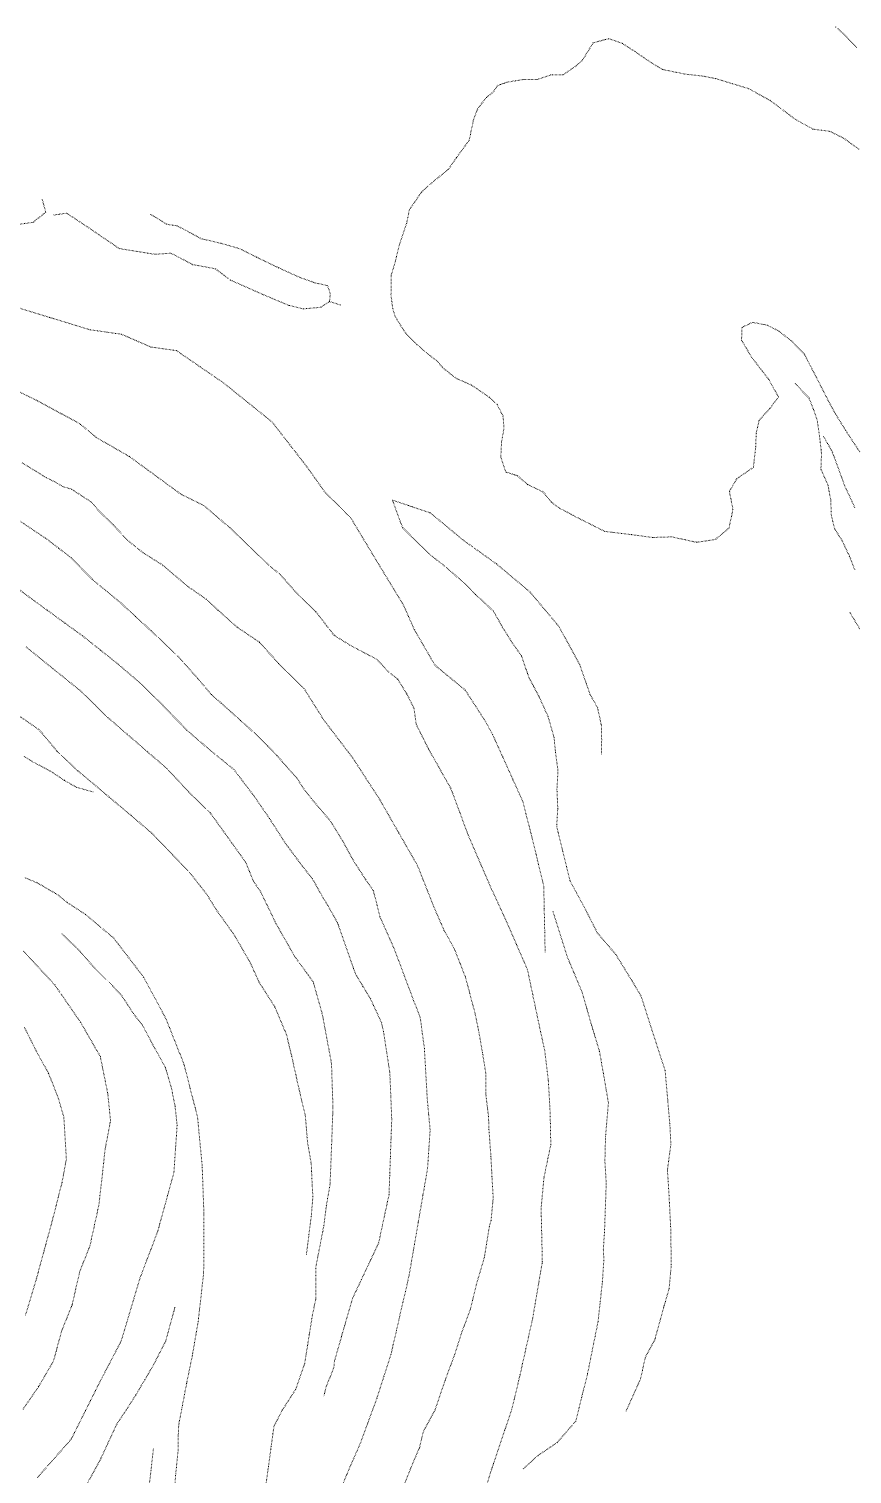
# Model space of a CAD drawing. Extents: x 682410 to 689460, y 7661803 to 7669124.
# Drawn here: x 687376.5 to 687582.7, y 7666769.3 to 7667131.1 of the extents above; entities that cross this region are included whole.
import ezdxf

# ---------------------------------------------------------------- set-up
doc = ezdxf.new("R2010")
doc.units = 0
doc.header["$MEASUREMENT"] = 0
doc.linetypes.add('DOT', pattern=[0.25, 0, -0.25])
doc.layers.add('02 TOE_Line', color=1, linetype='DOT', lineweight=20)

msp = doc.modelspace()

# ---------------------------------------------------------------- linework, layer by layer
at = {"layer": '02 TOE_Line'}
for points in [[(687578.55, 7667131.67, 4171.24), (687580.6, 7667129.84, 4171.29), (687583.97, 7667126.31, 4171.04)], [(687584.58, 7667025.23, 4166.75), (687581.03, 7667030.67, 4166.09), (687578.5, 7667034.75, 4165.57), (687576.51, 7667038.44, 4165.16), (687573.48, 7667044.37, 4164.52), (687570.71, 7667049.69, 4163.93), (687567.57, 7667052.94, 4163.46), (687564.31, 7667055.49, 4163.1), (687561.39, 7667056.97, 4162.81), (687557.73, 7667057.67, 4162.48), (687555.11, 7667056.41, 4161.64), (687554.99, 7667053.22, 4161.21), (687557.48, 7667048.96, 4160.93), (687561.79, 7667043.4, 4160.97), (687564.23, 7667038.99, 4160.59), (687562.08, 7667036.13, 4160.71), (687559.36, 7667033.1, 4160.48), (687558.65, 7667029.84, 4160.43), (687558.53, 7667026.53, 4160.58), (687557.96, 7667021.37, 4160.81), (687553.8, 7667018.53, 4160.99), (687551.94, 7667015.34, 4160.47), (687552.83, 7667010.82, 4160.89), (687551.84, 7667006.16, 4161.06), (687548.42, 7667003.31, 4160.9), (687543.74, 7667002.6, 4160.92), (687537.51, 7667003.96, 4161.38), (687532.73, 7667003.81, 4160.89), (687527.41, 7667004.52, 4160.59), (687520.72, 7667005.34, 4160.97), (687512.83, 7667009.31, 4161.01), (687509.11, 7667011.32, 4160.53), (687507.3, 7667012.71, 4160.38), (687505.34, 7667015.17, 4160.39), (687501.39, 7667017.1, 4160.4), (687498.85, 7667019.27, 4160.4), (687495.96, 7667020.19, 4160.41), (687494.71, 7667023.96, 4160.42), (687494.89, 7667027.76, 4160.42), (687495.5, 7667031.16, 4160.43), (687495.27, 7667034.18, 4160.43), (687493.75, 7667037.16, 4160.44), (687491.76, 7667038.97, 4160.44), (687487.34, 7667041.97, 4160.45), (687483.52, 7667043.66, 4160.46), (687480.2, 7667046.25, 4160.47), (687478.84, 7667047.9, 4160.47), (687475.6, 7667050.42, 4160.48), (687473.67, 7667052.17, 4160.48), (687470.88, 7667054.93, 4160.49), (687468.28, 7667059.05, 4160.5), (687467.64, 7667061.1, 4160.5), (687467.2, 7667064.52, 4160.51), (687467.26, 7667069.49, 4160.52), (687468.34, 7667073.09, 4160.52), (687469.38, 7667077.32, 4160.53), (687471.13, 7667082.5, 4160.54), (687471.81, 7667085.86, 4160.55), (687474.82, 7667090.26, 4160.56), (687477.56, 7667092.74, 4160.56), (687481.53, 7667095.94, 4160.57), (687483.63, 7667098.95, 4160.58), (687486.79, 7667103.28, 4160.59), (687487.88, 7667108.46, 4160.6), (687488.92, 7667111.17, 4160.6), (687491.1, 7667113.99, 4160.61), (687492.76, 7667115.26, 4160.61), (687493.92, 7667116.99, 4160.61), (687496.26, 7667117.79, 4160.62), (687500.51, 7667118.5, 4160.63), (687503.79, 7667118.48, 4160.63), (687507.24, 7667119.61, 4160.64), (687510.34, 7667119.66, 4160.64), (687513.58, 7667121.91, 4160.65), (687515.19, 7667123.37, 4160.65), (687517.83, 7667127.65, 4160.66), (687521.75, 7667128.69, 4160.67), (687525.15, 7667127.5, 4160.68), (687528.31, 7667125.46, 4160.68), (687532.33, 7667122.7, 4160.69), (687535.22, 7667120.97, 4160.7), (687541, 7667119.8, 4160.71), (687545.24, 7667119.33, 4160.72), (687548.53, 7667118.69, 4160.74), (687552.68, 7667117.42, 4160.89), (687556.83, 7667116.15, 4161.04), (687562.24, 7667113.17, 4160.84), (687568.43, 7667108.5, 4160.94), (687572.87, 7667106.04, 4160.87), (687577.11, 7667105.49, 4160.9), (687580.55, 7667103.78, 4161.1), (687584.56, 7667100.87, 4161.37)], [(687379.86, 7667088.55, 4162.94), (687380.74, 7667085.24, 4160.79), (687377.56, 7667082.71, 4160.42), (687371.14, 7667081.81, 4160.17)], [(687451.82, 7667062.89, 4161.08), (687449.58, 7667061.44, 4160.9), (687445.24, 7667061.04, 4160.62), (687441.61, 7667061.92, 4160.58), (687435.08, 7667064.66, 4160.68), (687427, 7667068.25, 4160.45), (687423.2, 7667071.09, 4160.25), (687417.61, 7667072.11, 4160.22), (687412.1, 7667074.98, 4160.58), (687408, 7667074.71, 4160.51), (687399.16, 7667076.14, 4160.4), (687391.14, 7667081.6, 4160.91), (687385.98, 7667085, 4160.92), (687382.77, 7667084.54, 4160.62)], [(687407.02, 7667084.69, 4164.04), (687409.12, 7667083.44, 4162.27), (687411.05, 7667082.23, 4162.17), (687413.68, 7667081.82, 4162.93), (687416.86, 7667080.16, 4163.8), (687419.6, 7667078.62, 4162.9), (687424.65, 7667077.46, 4162.59), (687429.34, 7667076.1, 4161.92), (687433.59, 7667073.96, 4161.91), (687439.11, 7667071.3, 4161.9), (687444.45, 7667068.88, 4161.88), (687448.34, 7667067.51, 4161.87), (687451.31, 7667066.88, 4161.86), (687452, 7667064.86, 4161.27), (687451.82, 7667062.89, 4161.08), (687454.82, 7667061.93, 4161.03)], [(687505.8, 7666899.97, 4148.44), (687505.69, 7666905.46, 4148.84), (687505.57, 7666910.95, 4149.24), (687505.46, 7666916.44, 4149.63), (687503.87, 7666923.03, 4150.09), (687502.28, 7666929.63, 4150.56), (687501.26, 7666933.64, 4150.82), (687500.24, 7666937.65, 4151.08), (687497.71, 7666943.26, 4151.05), (687495.18, 7666948.87, 4151.01), (687492.65, 7666954.48, 4150.97), (687490.81, 7666957.85, 4151.42), (687485.78, 7666965.6, 4151.44), (687478.23, 7666971.8, 4151.46), (687473.03, 7666980.78, 4151.18), (687470.34, 7666986.87, 4151.25), (687466.94, 7666992.45, 4151.14), (687463.55, 7666998.03, 4151.03), (687460.32, 7667003.41, 4150.93), (687457.08, 7667008.78, 4150.83), (687453.87, 7667011.97, 4150.88), (687450.66, 7667015.16, 4150.93), (687446.04, 7667021.65, 4150.74), (687441.73, 7667027.2, 4150.77), (687437.42, 7667032.74, 4150.8), (687431.36, 7667037.61, 4150.85), (687425.31, 7667042.48, 4150.89), (687419.4, 7667046.54, 4151.04), (687413.49, 7667050.59, 4151.19), (687407.07, 7667051.49, 4150.69), (687403.36, 7667053.1, 4150.79), (687399.65, 7667054.71, 4150.89), (687391.9, 7667055.8, 4150.88), (687386.76, 7667057.36, 4150.93), (687381.62, 7667058.93, 4150.99), (687377.71, 7667060.13, 4150.98), (687373.81, 7667061.33, 4150.96)], [(687372.89, 7667040.86, 4140.54), (687378.72, 7667038.02, 4140.54), (687384.76, 7667034.73, 4140.55), (687388.18, 7667032.91, 4140.55), (687389.47, 7667032.13, 4140.73), (687393.47, 7667028.8, 4140.65), (687397.59, 7667026.43, 4140.72), (687401.71, 7667024.06, 4140.8), (687408.17, 7667019.34, 4140.77), (687414.62, 7667014.62, 4140.74), (687420.3, 7667011.83, 4140.63), (687426.91, 7667006.19, 4140.69), (687436.74, 7666996.75, 4140.7), (687439.43, 7666994.56, 4140.59), (687444.17, 7666989.24, 4140.5), (687448.39, 7666985.21, 4140.44), (687452.94, 7666979.34, 4140.42), (687456.92, 7666976.86, 4140.41), (687459.97, 7666975.22, 4140.41), (687463.71, 7666973.3, 4140.43), (687466.33, 7666970.39, 4140.4), (687468.91, 7666968.3, 4140.39), (687471.2, 7666964.57, 4140.38), (687472.96, 7666961.04, 4140.36), (687473.53, 7666956.99, 4140.35), (687476.61, 7666950.85, 4140.68), (687482.22, 7666940.91, 4140.51), (687486.57, 7666929.2, 4140.42), (687492.37, 7666915.8, 4140.17), (687496.1, 7666907.73, 4140.17), (687501.38, 7666895.6, 4140.23), (687504.27, 7666881.89, 4140.26), (687505.69, 7666875.37, 4140.44), (687506.6, 7666867.96, 4140.6), (687507.05, 7666859.94, 4140.75), (687507.22, 7666851.8, 4140.63), (687505.52, 7666843.66, 4140.51), (687504.8, 7666835.95, 4140.39), (687505.1, 7666822.43, 4140.87), (687502.68, 7666808.33, 4140.35), (687499.52, 7666794.16, 4140.35), (687497.42, 7666785.42, 4140.43), (687495.66, 7666780.21, 4140.45), (687493.91, 7666775, 4140.47), (687492.16, 7666769.78, 4140.49), (687490.31, 7666763.65, 4140.44)], [(687583.35, 7666995.74, 4169.16), (687582, 7666999.12, 4168.83), (687580.26, 7667002.85, 4168.45), (687578.26, 7667006.06, 4168.25), (687577.48, 7667009.21, 4167.88), (687577.32, 7667013.2, 4167.5), (687576.65, 7667016.86, 4167.25), (687574.86, 7667020.92, 4166.84), (687575.01, 7667024.75, 4166.52), (687574.53, 7667029, 4166.02), (687573.94, 7667033.2, 4165.52), (687573.15, 7667035.48, 4165.29), (687571.88, 7667038.7, 4164.92), (687568.35, 7667042.42, 4164.43)], [(687583.33, 7667011.34, 4167.83), (687580.83, 7667016.72, 4167.35), (687577.75, 7667025.16, 4166.56), (687575.44, 7667029.26, 4166.03)], [(687469.46, 7666764.09, 4130.6), (687472.6, 7666771.9, 4130.7), (687474.36, 7666775.97, 4130.79), (687475.36, 7666780.08, 4130.86), (687478.24, 7666785.42, 4130.93), (687480.9, 7666793.18, 4131.04), (687483.13, 7666799.18, 4131.12), (687484.85, 7666804.59, 4131.09), (687487.12, 7666810.68, 4131.04), (687488.57, 7666816.78, 4131), (687490.6, 7666823.64, 4130.95), (687491.84, 7666831.36, 4131.01), (687492.26, 7666832.81, 4130.97), (687492.8, 7666838.47, 4131.34), (687492.49, 7666843.81, 4131.31), (687492.22, 7666848.86, 4131.28), (687491.73, 7666855.62, 4131.18), (687491.63, 7666858.79, 4130.83), (687490.93, 7666864.54, 4131.11), (687490.98, 7666869.48, 4131.03), (687490.09, 7666874.9, 4130.93), (687489.22, 7666879.96, 4130.96), (687488.29, 7666884.51, 4130.98), (687485.82, 7666893.85, 4130.83), (687483.06, 7666900.84, 4130.95), (687480.47, 7666905.52, 4130.51), (687478.18, 7666910.74, 4130.2), (687473.79, 7666921.78, 4130.33), (687469.15, 7666929.85, 4130.34), (687464.33, 7666938.31, 4130.34), (687457.5, 7666948.79, 4130.88), (687450.33, 7666958.18, 4130.91), (687445.38, 7666966.05, 4130.94), (687439.06, 7666972.26, 4130.89), (687434.26, 7666977.6, 4130.95), (687428.68, 7666981.34, 4130.94), (687423.87, 7666985.65, 4130.93), (687420.89, 7666988.39, 4130.93), (687416.33, 7666991.55, 4130.92), (687409.96, 7666996.94, 4130.91), (687405.16, 7666999.97, 4130.9), (687401.27, 7667003.06, 4130.9), (687397.62, 7667007, 4130.89), (687394.1, 7667010.38, 4130.89), (687392.31, 7667012.57, 4130.88), (687389.73, 7667014.26, 4130.88), (687387.19, 7667015.91, 4130.87), (687384.98, 7667016.55, 4130.67), (687383.54, 7667017.47, 4130.51), (687380.82, 7667018.81, 4130.39), (687379.13, 7667019.87, 4130.46), (687374.84, 7667022.5, 4130.8)], [(687526.07, 7666785.08, 4161.01), (687529.69, 7666793.15, 4160.94), (687530.89, 7666798.54, 4160.9), (687533.24, 7666802.88, 4160.81), (687535.52, 7666811.14, 4160.82), (687536.85, 7666815.73, 4160.84), (687537.4, 7666821.77, 4160.92), (687537.23, 7666831.33, 4160.7), (687536.79, 7666839.72, 4160.65), (687536.43, 7666845.44, 4160.62), (687537.28, 7666851.88, 4160.66), (687537.05, 7666856.7, 4160.72), (687535.84, 7666870.38, 4160.81), (687532.29, 7666881.28, 4160.61), (687529.84, 7666888.95, 4160.59), (687527.58, 7666892.78, 4160.55), (687523.47, 7666899.44, 4160.68), (687518.86, 7666904.84, 4160.71), (687516, 7666910.48, 4160.65), (687511.97, 7666917.99, 4160.58), (687508.7, 7666931.55, 4160.42), (687508.96, 7666935.97, 4160.58), (687508.76, 7666940.78, 4160.6), (687509.02, 7666945.41, 4160.61), (687508.39, 7666950.06, 4160.63), (687508.03, 7666953.77, 4160.6), (687506.53, 7666958.98, 4160.54), (687504.27, 7666963.96, 4160.49), (687502.86, 7666966.65, 4160.49), (687501.75, 7666968.72, 4160.49), (687499.86, 7666974.21, 4160.48), (687497.56, 7666977.45, 4160.48), (687495.12, 7666981.35, 4160.47), (687492.83, 7666985.41, 4160.47), (687488.38, 7666989.53, 4160.47), (687485.66, 7666992.3, 4160.46), (687480.36, 7666996.88, 4160.46), (687477.46, 7666999.11, 4160.46), (687472.21, 7667004.11, 4160.45), (687470.09, 7667006.28, 4160.76), (687467.56, 7667013.16, 4161.68), (687477.03, 7667009.99, 4162.6), (687485.26, 7667003.16, 4163.76), (687493.63, 7666997.18, 4164.9), (687502.02, 7666990.15, 4166.07), (687509.22, 7666981.57, 4167.37), (687514.48, 7666971.93, 4168.52), (687517.02, 7666964.61, 4169.35), (687518.95, 7666961.14, 4171.16), (687519.88, 7666956.75, 4171.21), (687519.96, 7666953.16, 4171.32), (687519.88, 7666949.41, 4171.53)], [(687374.18, 7667007.96, 4120.2), (687380.77, 7667003.59, 4120.18), (687383.95, 7667001.15, 4120.19), (687387.14, 7666998.71, 4120.2), (687392.38, 7666993.32, 4120.38), (687395.83, 7666990.48, 4120.32), (687399.28, 7666987.65, 4120.26), (687403.22, 7666984.03, 4120.22), (687407.17, 7666980.41, 4120.18), (687410.49, 7666977.27, 4120.29), (687413.82, 7666974.12, 4120.41), (687418.73, 7666968.59, 4120.26), (687422.23, 7666964.48, 4120.26), (687424.67, 7666962.34, 4120.25), (687427.1, 7666960.19, 4120.3), (687429.54, 7666957.97, 4120.33), (687431.88, 7666955.9, 4120.3), (687434.22, 7666953.75, 4120.25), (687436.37, 7666951.55, 4120.38), (687438.7, 7666949.16, 4120.38), (687441.19, 7666946.29, 4120.38), (687443.67, 7666943.53, 4120.38), (687445.17, 7666941.13, 4120.39), (687447.27, 7666938.42, 4120.39), (687452.03, 7666932.82, 4120.53), (687455.35, 7666927.43, 4120.78), (687457.65, 7666923.15, 4120.49), (687460.91, 7666918.06, 4120.58), (687462.77, 7666915.45, 4120.43), (687464.44, 7666908.86, 4120.34), (687466.28, 7666904.72, 4120.27), (687468.12, 7666900.57, 4120.2), (687470.5, 7666894.21, 4120.36), (687472.88, 7666887.85, 4120.52), (687474.53, 7666883.59, 4120.6), (687475.05, 7666879.73, 4120.62), (687475.57, 7666875.86, 4120.65), (687475.92, 7666869.63, 4120.65), (687476.27, 7666863.39, 4120.66), (687476.63, 7666859.45, 4120.66), (687477, 7666855.51, 4120.66), (687476.68, 7666850.68, 4120.66), (687476.36, 7666845.85, 4120.66), (687475.2, 7666839.11, 4120.66), (687474.03, 7666832.36, 4120.66), (687472.87, 7666825.62, 4120.66), (687471.7, 7666818.87, 4120.67), (687470.82, 7666815.05, 4120.67), (687469.93, 7666811.22, 4120.67), (687468.56, 7666805.23, 4120.67), (687467.19, 7666799.24, 4120.67), (687465.42, 7666793.74, 4120.67), (687463.65, 7666788.25, 4120.67), (687461.58, 7666782.6, 4120.67), (687459.5, 7666776.95, 4120.67), (687457.11, 7666771.52, 4120.67), (687455.31, 7666767.25, 4121.4)], [(687373.13, 7666991.45, 4110.57), (687376.8, 7666988.75, 4110.61), (687381.2, 7666985.54, 4110.64), (687385.6, 7666982.34, 4110.68), (687390.01, 7666979.14, 4110.72), (687394.45, 7666975.61, 4110.84), (687398.9, 7666972.07, 4110.96), (687404.74, 7666967.06, 4111.02), (687410.18, 7666961.68, 4111.07), (687416.11, 7666955.53, 4111.13), (687421.67, 7666950.75, 4111.19), (687427.9, 7666945.68, 4111.24), (687432.93, 7666939.04, 4111.3), (687436.75, 7666933.49, 4111.26), (687440.73, 7666927.29, 4111.23), (687444.86, 7666921.72, 4111.2), (687447.53, 7666918.34, 4110.61), (687450.25, 7666913.52, 4110.75), (687451.18, 7666912.02, 4110.94), (687453.83, 7666907.29, 4111.05), (687455, 7666903.96, 4111), (687456.17, 7666900.64, 4110.95), (687457.24, 7666897.6, 4110.92), (687458.3, 7666894.56, 4110.89), (687460.19, 7666891.41, 4110.95), (687462.09, 7666888.27, 4111.02), (687463.47, 7666885.27, 4111), (687464.85, 7666882.28, 4110.99), (687465.33, 7666880.08, 4111.06), (687466.12, 7666874.95, 4111.09), (687466.91, 7666869.82, 4111.12), (687467.15, 7666863.97, 4111.15), (687467.39, 7666858.13, 4111.18), (687467.22, 7666853.43, 4111.07), (687467.05, 7666848.73, 4110.97), (687466.88, 7666844.03, 4110.87), (687466.72, 7666839.33, 4110.76), (687465.85, 7666835.29, 4110.85), (687464.98, 7666831.25, 4110.93), (687464.12, 7666827.21, 4111.02), (687461.94, 7666822.57, 4110.99), (687459.75, 7666817.93, 4110.96), (687457.57, 7666813.29, 4110.93), (687455.11, 7666804.82, 4110.93), (687453.03, 7666797.54, 4110.91), (687452.91, 7666796.07, 4110.27), (687451.01, 7666791.23, 4110.17), (687450.39, 7666788.85, 4110.13)], [(687582.13, 7666985.05, 4171.12), (687584.63, 7666980.82, 4171.29)], [(687375.85, 7666976.39, 4100.79), (687380.47, 7666972.65, 4100.72), (687385.09, 7666968.92, 4100.64), (687389.72, 7666965.19, 4100.57), (687393, 7666961.97, 4100.59), (687396.28, 7666958.74, 4100.62), (687401.26, 7666954.44, 4100.59), (687406.24, 7666950.14, 4100.56), (687411.22, 7666945.84, 4100.53), (687416.52, 7666940.13, 4100.53), (687421.91, 7666934.91, 4100.54), (687426.36, 7666928.7, 4100.58), (687430.81, 7666922.5, 4100.62), (687432.77, 7666917.73, 4100.18), (687434.55, 7666915.12, 4100.19), (687438.43, 7666907.1, 4100.22), (687443.08, 7666898.94, 4100.29), (687447.73, 7666892.53, 4100.36), (687449.99, 7666884.54, 4100.43), (687452.3, 7666872.18, 4100.54), (687452.67, 7666861.22, 4100.64), (687452.37, 7666852.59, 4100.79), (687451.94, 7666841.81, 4100.98), (687451.02, 7666836.51, 4101.08), (687450.39, 7666831.48, 4101.17), (687448.38, 7666821.19, 4101.79), (687448.34, 7666818.15, 4101.98), (687448.36, 7666813.12, 4102.3), (687447.51, 7666809.01, 4102.56), (687446.75, 7666804.32, 4102.86), (687445.59, 7666796.97, 4103.33), (687443.33, 7666790.51, 4103.76), (687439.95, 7666785.29, 4103.84), (687437.89, 7666781.27, 4104.19), (687437.2, 7666776.21, 4104.65), (687436.51, 7666771.14, 4105.11), (687435.81, 7666766.07, 4105.56)], [(687446.03, 7666824.31, 4100.71), (687446.65, 7666829.25, 4100.26), (687447.27, 7666834.19, 4099.82), (687447.65, 7666838.81, 4099.31), (687447.46, 7666841.87, 4098.97), (687447.24, 7666846.97, 4098.27), (687446.29, 7666852.49, 4097.49), (687445.74, 7666859.23, 4096.83), (687444.12, 7666865.9, 4096.14), (687442.34, 7666873.95, 4095.29), (687441.03, 7666879.36, 4094.61), (687438.11, 7666886.31, 4094.04), (687434.13, 7666892.55, 4093.42), (687432.01, 7666897.25, 4092.98), (687427.97, 7666904.28, 4092.5), (687423.68, 7666910.26, 4092.03), (687421.11, 7666914.42, 4091.69), (687417.01, 7666919.64, 4091.36), (687412.49, 7666924.42, 4091.06), (687407.29, 7666929.78, 4090.87), (687402.12, 7666934.21, 4090.57), (687396.61, 7666938.82, 4090.48), (687392.34, 7666942.43, 4090.51), (687388.81, 7666945.37, 4090.26), (687383.63, 7666950.24, 4090.34), (687379.11, 7666955.65, 4090.42), (687373.24, 7666959.72, 4090.49)], [(687375.38, 7666948.96, 4088.11), (687377.76, 7666947.5, 4088.39), (687382.05, 7666945.24, 4088.89), (687385.4, 7666942.99, 4089.28), (687388.51, 7666941.25, 4089.78), (687392.59, 7666940.1, 4090.48)], [(687412.9, 7666764.03, 4106.81), (687413.31, 7666769.52, 4106.24), (687413.88, 7666775.11, 4105.72), (687413.94, 7666779.15, 4105.21), (687414.05, 7666781.66, 4105.19), (687414.9, 7666786.1, 4104.55), (687416.04, 7666792.11, 4103.9), (687417.48, 7666799.11, 4103.9), (687418.92, 7666807.52, 4102.39), (687420.29, 7666819.65, 4101.1), (687420.36, 7666834.48, 4099.5), (687419.92, 7666846.49, 4098.07), (687418.76, 7666858.68, 4096.62), (687415.36, 7666871.97, 4095.01), (687410.82, 7666883.39, 4093.72), (687405.23, 7666893.77, 4092.57), (687397.78, 7666903.5, 4091.49), (687390.69, 7666909.44, 4090.88), (687386.09, 7666912.44, 4090.67), (687383.84, 7666914.31, 4090.56), (687378.65, 7666917.33, 4090.4), (687375.39, 7666918.69, 4090.23)], [(687500.31, 7666770.62, 4150.54), (687504.08, 7666774.02, 4150.52), (687508.8, 7666777.21, 4150.51), (687513.45, 7666782.55, 4150.27), (687514.94, 7666788.51, 4150.28), (687516.43, 7666794.47, 4150.29), (687517.74, 7666800.97, 4150.13), (687519.05, 7666807.47, 4149.98), (687519.6, 7666812.48, 4149.99), (687520.14, 7666817.5, 4150), (687520.51, 7666823.11, 4150.1), (687520.37, 7666825.51, 4150.15), (687520.66, 7666829.81, 4150.18), (687521.1, 7666842.11, 4150.32), (687520.77, 7666847.72, 4150.23), (687520.93, 7666853.94, 4150.36), (687521.65, 7666862.28, 4150.29), (687520.46, 7666869.21, 4150.23), (687519.4, 7666875.22, 4150.17), (687517.41, 7666881.8, 4150.13), (687515.04, 7666890.01, 4150.27), (687511.38, 7666898.74, 4150.34), (687507.74, 7666910.24, 4150.92)], [(687384.78, 7666904.61, 4090.51), (687388.8, 7666900.77, 4090.15), (687393.17, 7666895.78, 4090.12), (687397.46, 7666891.59, 4090.09), (687399.82, 7666889.05, 4090.07), (687402.7, 7666884.6, 4090.08), (687404.97, 7666881.71, 4090.1), (687407.43, 7666877.07, 4090.11), (687410.73, 7666871.08, 4090.18), (687412.24, 7666865.94, 4090.29), (687413.15, 7666861.3, 4090.38), (687413.64, 7666856.59, 4090.46), (687413.24, 7666850.72, 4090.53), (687412.85, 7666844.85, 4090.57), (687410.83, 7666837.51, 4090.6), (687408.81, 7666830.17, 4090.58), (687406.59, 7666824.32, 4090.57), (687404.37, 7666818.46, 4090.56), (687402.8, 7666813.21, 4090.55), (687401.24, 7666807.95, 4090.55), (687399.67, 7666802.7, 4090.54), (687396.93, 7666797.43, 4090.84), (687394.18, 7666792.17, 4090.83), (687390.65, 7666785.1, 4090.74), (687387.12, 7666778.04, 4090.66), (687382.91, 7666773.27, 4090.67), (687378.7, 7666768.49, 4090.68)], [(687375.2, 7666900.21, 4081), (687383.02, 7666891.78, 4080.97), (687389.5, 7666882.39, 4080.8), (687394.42, 7666873.83, 4080.48), (687396.3, 7666864.48, 4080.93), (687396.97, 7666857.74, 4080.84), (687395.6, 7666850.6, 4080.74), (687394.89, 7666843.98, 4080.77), (687394.05, 7666836.64, 4080.81), (687391.82, 7666826.49, 4080.8), (687389.26, 7666820.01, 4080.74), (687387.34, 7666811.65, 4080.66), (687384.72, 7666805.12, 4080.75), (687382.7, 7666797.65, 4080.86), (687378.92, 7666791.15, 4080.95), (687374.93, 7666785.38, 4081.06)], [(687375.39, 7666881.2, 4070.56), (687378.48, 7666875.02, 4070.53), (687381.47, 7666869.62, 4070.51), (687383.9, 7666863.44, 4070.48), (687385.28, 7666858.66, 4070.8), (687385.59, 7666853.45, 4070.59), (687385.91, 7666848.24, 4070.38), (687384.83, 7666842.34, 4070.49), (687383.54, 7666837.29, 4070.44), (687382.25, 7666832.25, 4070.38), (687380.33, 7666825.24, 4070.34), (687378.42, 7666818.23, 4070.31), (687377.02, 7666813.57, 4070.41), (687375.61, 7666808.91, 4070.52)], [(687413.09, 7666811.08, 4101.39), (687411.94, 7666806.84, 4101.24), (687410.78, 7666802.61, 4101.09), (687407.78, 7666796.73, 4100.94), (687405.53, 7666792.89, 4100.88), (687403.27, 7666789.06, 4100.82), (687400.93, 7666785.41, 4100.9), (687398.43, 7666781.62, 4100.96), (687394.52, 7666773.15, 4100.96), (687390.42, 7666765.66, 4101.07)], [(687407.7, 7666775.6, 4105.72), (687407.11, 7666770.27, 4106.24), (687406.45, 7666764.83, 4106.81), (687405.75, 7666759.16, 4107.46), (687404.94, 7666753.62, 4108.11), (687404.08, 7666748.1, 4108.77)]]:
    msp.add_polyline3d(points, dxfattribs=at)

doc.saveas('drawing.dxf')
